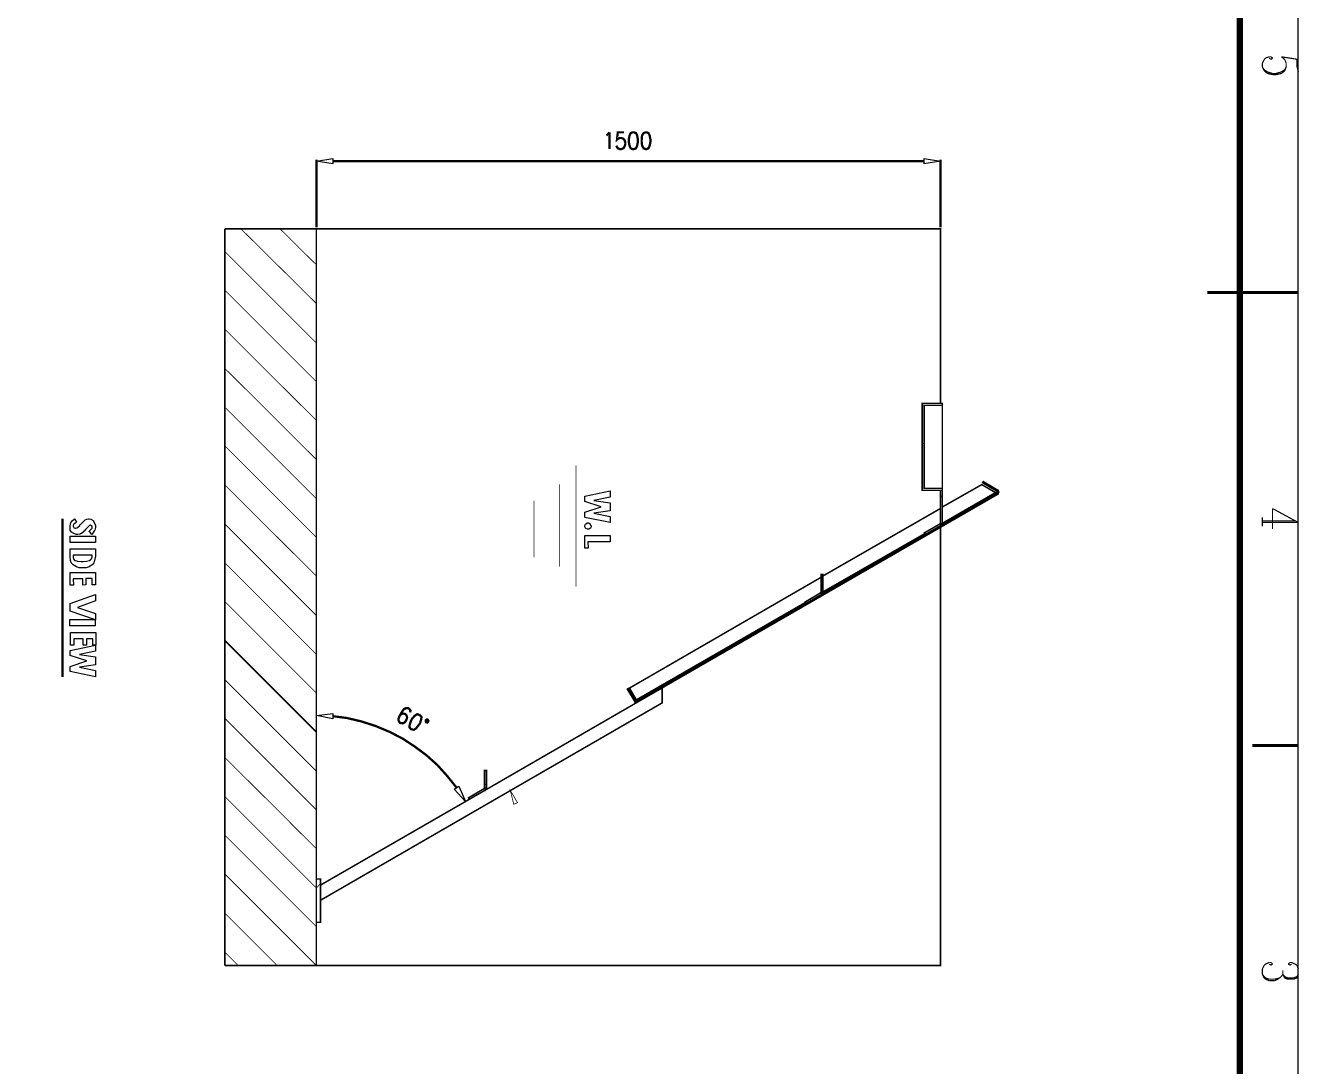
# Model space of a CAD drawing. Extents: x 0.1 to 11.6, y 0.3 to 16.2.
# Drawn here: x 5.98 to 11.58, y 4.87 to 9.44 of the extents above; entities that cross this region are included whole.
import ezdxf

# ---------------------------------------------------------------- set-up
doc = ezdxf.new("R2010")
doc.units = 0
doc.layers.get('0').update_dxf_attribs({"linetype": 'CONTINUOUS'})

msp = doc.modelspace()

# ---------------------------------------------------------------- linework, layer by layer
at = {"color": 0}
for points, const_width in [([(0.155003, 16.22), (11.57, 16.22), (11.57, 0.310004), (0.155003, 0.310004), (0.155003, 16.22)], 0.005208), ([(8.64833, 8.96832), (8.63997, 8.965), (8.63499, 8.95503), (8.63167, 8.93668), (8.63167, 8.92665), (8.63499, 8.91), (8.63997, 8.89833), (8.64833, 8.89501), (8.655, 8.89501), (8.66336, 8.89833), (8.66835, 8.91), (8.67165, 8.92665), (8.67165, 8.93668), (8.66835, 8.95503), (8.66336, 8.965), (8.655, 8.96832), (8.64833, 8.96832)], 0.01), ([(8.70503, 8.96832), (8.69667, 8.965), (8.69, 8.95503), (8.68832, 8.93668), (8.68832, 8.92665), (8.69, 8.91), (8.69667, 8.89833), (8.70503, 8.89501), (8.71001, 8.89501), (8.71832, 8.89833), (8.72331, 8.91), (8.72667, 8.92665), (8.72667, 8.93668), (8.72331, 8.95503), (8.71832, 8.965), (8.71001, 8.96832), (8.70503, 8.96832)], 0.01), ([(9.92833, 7.405), (9.92833, 7.77001), (10.0084, 7.77001), (10.0084, 7.77832), (9.91997, 7.77832), (9.91997, 7.39665), (10.0084, 7.39665), (10, 7.39665), (10, 7.25499), (10, 7.25331), (10, 7.25168), (9.99832, 7.25), (9.99832, 7.24832), (9.99669, 7.24832), (9.93001, 7.21001), (9.935, 7.20335), (10, 7.24001), (10.0017, 7.24164), (10.0033, 7.24333), (10.005, 7.24501), (10.005, 7.24669), (10.0067, 7.24832), (10.0067, 7.25), (10.0084, 7.25168), (10.0084, 7.25499), (10.0084, 7.39665), (10.0084, 7.405), (9.92833, 7.405)], 0.006667), ([(8.62999, 6.52669), (8.625, 6.52333), (8.65668, 6.47168), (8.65668, 6.47), (8.65831, 6.46669), (8.66, 6.46669), (8.66336, 6.46669), (8.66499, 6.46669), (8.66667, 6.46669), (8.66997, 6.46669), (10.25, 7.37831), (10.2533, 7.37999), (10.2533, 7.38336), (10.255, 7.38667), (10.2567, 7.38835), (10.255, 7.39165), (10.2533, 7.39333), (10.2533, 7.39665), (10.25, 7.39833), (10.1883, 7.435), (10.185, 7.43001), (10.2467, 7.39333), (10.2483, 7.39333), (10.25, 7.39165), (10.25, 7.38997), (10.25, 7.38835), (10.25, 7.38667), (10.2483, 7.38499), (10.2467, 7.38336), (8.66835, 6.47168), (8.66667, 6.47168), (8.66499, 6.47168), (8.66336, 6.47168), (8.66336, 6.47331), (8.66168, 6.47331), (8.66, 6.47331), (8.62999, 6.52669)], 0.006667), ([(9.40668, 6.90668), (9.47168, 6.94499), (9.47331, 6.94499), (9.47331, 6.94667), (9.47499, 6.94667), (9.47499, 6.94835), (9.47667, 6.94997), (9.47667, 6.95167), (9.47667, 7.02669), (9.48335, 7.02669), (9.48335, 6.95167), (9.48335, 6.94997), (9.48335, 6.94835), (9.48335, 6.94499), (9.48167, 6.94336), (9.47999, 6.94336), (9.47835, 6.94168), (9.47835, 6.94), (9.47667, 6.93832), (9.41, 6.90001), (9.40668, 6.90668)], 0.006667), ([(7.71001, 6.41168), (7.70167, 6.41336), (7.69168, 6.40668), (7.68001, 6.39333), (7.67503, 6.38336), (7.66997, 6.36833), (7.66835, 6.35667), (7.67503, 6.34831), (7.68001, 6.34668), (7.68832, 6.345), (7.69835, 6.35167), (7.70833, 6.36501), (7.715, 6.37332), (7.72, 6.38997), (7.72168, 6.40169), (7.715, 6.40831), (7.71001, 6.41168)], 0.01), ([(7.75, 6.37999), (7.75168, 6.38499), (7.74832, 6.38997), (7.74501, 6.38997), (7.74001, 6.38667), (7.74001, 6.38167), (7.74164, 6.37831), (7.74669, 6.37668), (7.75, 6.37999)], 0.01), ([(7.92833, 6.04665), (7.99333, 6.08501), (7.99501, 6.08664), (7.99669, 6.08664), (7.99669, 6.08832), (7.99832, 6.09), (7.99832, 6.09169), (7.99832, 6.16667), (8.00667, 6.16667), (8.00667, 6.09169), (8.00499, 6.09), (8.00499, 6.08664), (8.00331, 6.08333), (8.00168, 6.08165), (8, 6.08003), (8, 6.07835), (7.99832, 6.07835), (7.93164, 6.03999), (7.92833, 6.04665)], 0.006667), ([(8.11165, 6.07835), (8.14333, 6.02501), (8.12668, 6.01833), (8.11165, 6.07835)], 0.003333), ([(7.25999, 5.69), (7.27832, 5.69), (7.27832, 5.5), (7.25999, 5.5), (7.25999, 5.69)], 0.006667)]:
    msp.add_lwpolyline(points, close=True, dxfattribs=dict(at, const_width=const_width))
for points, const_width in [([(11.315, 16.02), (11.315, 0.516656)], 0.028333), ([(11.4134, 9.27165), (11.4217, 9.28836)], 0.005208), ([(11.4217, 9.28836), (11.4283, 9.29497)], 0.005208), ([(11.4283, 9.29497), (11.4434, 9.30003)], 0.005208), ([(11.4434, 9.30003), (11.4517, 9.30003)], 0.005208), ([(11.4517, 9.28836), (11.4434, 9.29497)], 0.005208), ([(11.4517, 9.30003), (11.4583, 9.29497)], 0.005208), ([(11.4583, 9.29497), (11.4517, 9.28836)], 0.005208), ([(11.5717, 9.28836), (11.4967, 9.30003)], 0.005208), ([(11.4967, 9.30003), (11.5117, 9.28836)], 0.005208), ([(11.5117, 9.28836), (11.5183, 9.27165)], 0.005208), ([(11.565, 9.28836), (11.565, 9.25999)], 0.005208), ([(11.4134, 9.25499), (11.4134, 9.27165)], 0.005208), ([(11.4217, 9.23833), (11.4134, 9.25499)], 0.005208), ([(11.4217, 9.24333), (11.4134, 9.25499)], 0.005208), ([(11.4367, 9.23335), (11.4217, 9.24333)], 0.005208), ([(11.4367, 9.22667), (11.4217, 9.23833)], 0.005208), ([(11.4583, 9.22667), (11.4367, 9.23335)], 0.005208), ([(11.4967, 9.23335), (11.4733, 9.22667)], 0.005208), ([(11.5117, 9.24333), (11.4967, 9.23335)], 0.005208), ([(11.5117, 9.23833), (11.4967, 9.22667)], 0.005208), ([(11.5183, 9.25499), (11.5117, 9.23833)], 0.005208), ([(11.5183, 9.25499), (11.5117, 9.24333)], 0.005208), ([(11.5183, 9.27165), (11.5183, 9.25499)], 0.005208), ([(11.565, 9.25999), (11.5717, 9.23335)], 0.005208), ([(11.4583, 9.22168), (11.4367, 9.22667)], 0.005208), ([(11.4733, 9.22667), (11.4583, 9.22667)], 0.005208), ([(11.4733, 9.22168), (11.4583, 9.22168)], 0.005208), ([(11.4967, 9.22667), (11.4733, 9.22168)], 0.005208), ([(8.53331, 8.95503), (8.53836, 8.95833)], 0.01), ([(8.53836, 8.95833), (8.54665, 8.96832)], 0.01), ([(8.54665, 8.96832), (8.54665, 8.89501)], 0.01), ([(8.61003, 8.96832), (8.58333, 8.96832), (8.58003, 8.93668), (8.58333, 8.94), (8.59169, 8.94336), (8.59999, 8.94336), (8.60835, 8.94), (8.61333, 8.93332), (8.61664, 8.92333), (8.61664, 8.91667), (8.61333, 8.90668), (8.60835, 8.89833), (8.59999, 8.89501), (8.59169, 8.89501), (8.58333, 8.89833), (8.58003, 8.90332), (8.57667, 8.91)], 0.01), ([(7.25999, 8.55165), (7.25999, 8.84831)], 0.01), ([(9.92833, 8.84169), (7.33165, 8.84169)], 0.01), ([(10, 8.55165), (10, 8.84831)], 0.01), ([(6.85835, 8.54497), (7.25999, 8.54497), (7.25999, 5.31), (6.85835, 5.31)], 0.006667), ([(6.85835, 8.54497), (6.85835, 5.31)], 0.006667), ([(6.92833, 8.54497), (7.25999, 8.21669)], 0.003333), ([(7.09999, 8.54497), (7.25999, 8.38667)], 0.003333), ([(10, 7.77832), (10, 8.54497), (7.25999, 8.54497)], 0.006667), ([(6.85835, 8.44499), (7.25999, 8.04335)], 0.003333), ([(6.85835, 8.27501), (7.25999, 7.87332)], 0.003333), ([(11.57, 8.26497), (11.1717, 8.26497)], 0.013333), ([(11.37, 8.26497), (11.57, 8.26497)], 0.013333), ([(6.85835, 8.10335), (7.25999, 7.70335)], 0.003333), ([(6.85835, 7.93164), (7.25999, 7.53168)], 0.003333), ([(9.91997, 7.77669), (9.92833, 7.76833)], 0.003333), ([(6.85835, 7.76167), (7.25999, 7.36003)], 0.003333), ([(10.0084, 7.77001), (10.0084, 7.405)], 0.006667), ([(9.91997, 7.60667), (9.92833, 7.59831)], 0.003333), ([(6.85835, 7.59169), (7.25999, 7.19)], 0.003333), ([(8.40001, 7.50667), (8.40001, 6.97331)], 0.003333), ([(6.85835, 7.41997), (7.25999, 7.02001)], 0.003333), ([(8.32667, 7.42333), (8.32667, 7.06168)], 0.003333), ([(10.2467, 7.38336), (10.2467, 7.38499), (10.245, 7.38499), (10.2433, 7.38667), (10.2416, 7.38667), (10.1816, 7.42165), (10.0084, 7.32335)], 0.006667), ([(10.2416, 7.38667), (10.0084, 7.25168)], 0.006667), ([(8.215, 7.35167), (8.215, 7.10167)], 0.003333), ([(10, 7.36664), (10.0084, 7.37332)], 0.003333), ([(10.18, 7.345), (10.185, 7.34169)], 0.003333), ([(6.14501, 7.27165), (6.14501, 6.57667)], 0.01), ([(9.48335, 7.02001), (10, 7.31668)], 0.006667), ([(11.4134, 7.27832), (11.4134, 7.23833)], 0.005208), ([(11.5717, 7.25499), (11.4583, 7.31668)], 0.005208), ([(11.4583, 7.31668), (11.4583, 7.22667)], 0.005208), ([(6.85835, 7.24832), (7.25999, 6.84668)], 0.003333), ([(7.25999, 5.31), (10, 5.31), (10, 7.23335)], 0.006667), ([(9.96332, 7.22), (9.96832, 7.215)], 0.003333), ([(11.5566, 7.26167), (11.4134, 7.26167)], 0.005208), ([(11.5717, 7.25499), (11.4134, 7.25499)], 0.005208), ([(9.93164, 7.20665), (9.48335, 6.94997)], 0.006667), ([(9.85499, 7.15831), (9.86003, 7.15332)], 0.003333), ([(6.85835, 7.07835), (7.25999, 6.67665)], 0.003333), ([(9.47667, 7.01497), (8.63499, 6.52832), (8.66499, 6.47667), (8.66667, 6.47499), (8.66667, 6.47331), (8.66835, 6.47331), (8.66835, 6.47168)], 0.006667), ([(9.47667, 7.01335), (9.48335, 7.02001)], 0.003333), ([(9.63835, 7.03331), (9.64333, 7.02832)], 0.003333), ([(9.53, 6.97), (9.535, 6.965)], 0.003333), ([(6.85835, 6.90831), (7.25999, 6.50667)], 0.003333), ([(9.40831, 6.905), (8.66499, 6.47667)], 0.006667), ([(9.31332, 6.845), (9.31836, 6.84)], 0.003333), ([(9.20503, 6.78168), (9.21001, 6.77669)], 0.003333), ([(6.85835, 6.73665), (7.25999, 6.33501)], 0.006667), ([(8.98833, 6.65668), (8.99333, 6.65332)], 0.003333), ([(6.85835, 6.565), (7.25999, 6.16336)], 0.003333), ([(8.87999, 6.595), (8.88499, 6.59)], 0.003333), ([(7.27832, 5.59668), (8.77832, 6.46332), (8.77832, 6.52832)], 0.006667), ([(7.67165, 6.42165), (7.67333, 6.43001), (7.66835, 6.43668), (7.66336, 6.44), (7.65332, 6.44), (7.64333, 6.435), (7.63336, 6.41997), (7.625, 6.405), (7.62001, 6.39165), (7.62169, 6.38336), (7.62668, 6.37668), (7.62831, 6.375), (7.63835, 6.37332), (7.64665, 6.37668), (7.65332, 6.38499), (7.655, 6.38835), (7.65831, 6.39833), (7.65668, 6.40668), (7.65169, 6.41336), (7.64833, 6.41499), (7.63997, 6.41667), (7.63167, 6.41336), (7.625, 6.405)], 0.01), ([(8.66997, 6.46669), (7.99832, 6.07835)], 0.006667), ([(8.64833, 6.48503), (8.66667, 6.46669)], 0.003333), ([(6.85835, 6.39501), (7.25999, 5.99333)], 0.003333), ([(7.875, 6.09169), (7.83501, 6.14165), (7.79167, 6.19), (7.74333, 6.23335), (7.69168, 6.27165), (7.63835, 6.30664), (7.58003, 6.33664), (7.52001, 6.36165), (7.45833, 6.38167), (7.39501, 6.39665), (7.33165, 6.405)], 0.01), ([(11.37, 6.27669), (11.57, 6.27669)], 0.013333), ([(6.85835, 6.22331), (7.25999, 5.82335)], 0.003333), ([(7.99832, 6.11003), (8.00667, 6.10167)], 0.003333), ([(6.85835, 6.05165), (7.25999, 5.65001), (7.27832, 5.67165)], 0.003333), ([(7.93164, 6.03999), (7.27832, 5.66336)], 0.006667), ([(7.23665, 6.01665), (7.25999, 5.99333)], 0.003333), ([(7.14165, 5.94), (7.25999, 5.82335)], 0.003333), ([(6.85835, 5.88167), (7.25999, 5.47999)], 0.003333), ([(6.85835, 5.71164), (7.25999, 5.31)], 0.003333), ([(7.27832, 5.64333), (7.27832, 5.68164)], 0.003333), ([(7.27832, 5.57835), (7.27832, 5.61501)], 0.003333), ([(6.85835, 5.53999), (7.08832, 5.31)], 0.003333), ([(6.85835, 5.36833), (6.91667, 5.31)], 0.003333), ([(11.4134, 5.29497), (11.4217, 5.31168)], 0.005208), ([(11.4217, 5.31168), (11.4283, 5.31668)], 0.005208), ([(11.4283, 5.31668), (11.4434, 5.32335)], 0.005208), ([(11.4434, 5.32335), (11.4517, 5.32335)], 0.005208), ([(11.4517, 5.31168), (11.4434, 5.31668)], 0.005208), ([(11.4517, 5.32335), (11.4583, 5.31668)], 0.005208), ([(11.4583, 5.31668), (11.4517, 5.31168)], 0.005208), ([(11.5267, 5.31668), (11.535, 5.32335)], 0.005208), ([(11.535, 5.31168), (11.5267, 5.31668)], 0.005208), ([(11.535, 5.32335), (11.5417, 5.32335)], 0.005208), ([(11.5417, 5.31668), (11.535, 5.31168)], 0.005208), ([(11.5417, 5.32335), (11.5566, 5.31668)], 0.005208), ([(11.5566, 5.31668), (11.565, 5.31168)], 0.005208), ([(11.565, 5.31168), (11.5717, 5.29497)], 0.005208), ([(11.4134, 5.27165), (11.4134, 5.29497)], 0.005208), ([(11.4217, 5.25499), (11.4134, 5.27165)], 0.005208), ([(11.4217, 5.26167), (11.4134, 5.27165)], 0.005208), ([(11.4283, 5.25499), (11.4217, 5.26167)], 0.005208), ([(11.4967, 5.26167), (11.4817, 5.25)], 0.005208), ([(11.5033, 5.27165), (11.4967, 5.26167)], 0.005208), ([(11.5033, 5.27165), (11.5033, 5.28836)], 0.005208), ([(11.5117, 5.25499), (11.5033, 5.27165)], 0.005208), ([(11.5117, 5.26167), (11.5033, 5.27165)], 0.005208), ([(11.5267, 5.25499), (11.5117, 5.26167)], 0.005208), ([(11.565, 5.26167), (11.55, 5.25499)], 0.005208), ([(11.5717, 5.27165), (11.565, 5.25499)], 0.005208), ([(11.5717, 5.27165), (11.565, 5.26167)], 0.005208), ([(11.4283, 5.25), (11.4217, 5.25499)], 0.005208), ([(11.4434, 5.25), (11.4283, 5.25499)], 0.005208), ([(11.4434, 5.24333), (11.4283, 5.25)], 0.005208), ([(11.4667, 5.25), (11.4434, 5.25)], 0.005208), ([(11.4667, 5.24333), (11.4434, 5.24333)], 0.005208), ([(11.4883, 5.25499), (11.4667, 5.25)], 0.005208), ([(11.4817, 5.25), (11.4667, 5.24333)], 0.005208), ([(11.5267, 5.25), (11.5117, 5.25499)], 0.005208), ([(11.55, 5.25499), (11.5267, 5.25499)], 0.005208), ([(11.55, 5.25), (11.5267, 5.25)], 0.005208), ([(11.565, 5.25499), (11.55, 5.25)], 0.005208)]:
    msp.add_lwpolyline(points, dxfattribs=dict(at, const_width=const_width))
for points in [[(7.33165, 8.85335), (7.33165, 8.83003), (7.25999, 8.84169), (7.33165, 8.85335)], [(9.92833, 8.83003), (9.92833, 8.85335), (10, 8.84169), (9.92833, 8.83003)], [(8.54949, 7.39372), (8.54949, 7.36703), (8.47851, 7.35183), (8.54949, 7.34207), (8.54969, 7.30669), (8.47874, 7.29628), (8.54969, 7.28151), (8.54969, 7.25483), (8.43858, 7.27783), (8.43858, 7.29997), (8.51042, 7.32428), (8.43837, 7.34793), (8.43837, 7.37028), (8.54949, 7.39372)], [(6.27408, 7.20242), (6.26172, 7.21804), (6.264, 7.21929), (6.27561, 7.2309), (6.27561, 7.23475), (6.27561, 7.23643), (6.2736, 7.24104), (6.27322, 7.24149), (6.2724, 7.24121), (6.26942, 7.24203), (6.2685, 7.24408), (6.26822, 7.24408), (6.26719, 7.24408), (6.2634, 7.24268), (6.26301, 7.24235), (6.26232, 7.24089), (6.25743, 7.23583), (6.25032, 7.22965), (6.24849, 7.2276), (6.24669, 7.22472), (6.24007, 7.21679), (6.23611, 7.21392), (6.23568, 7.21349), (6.23449, 7.21158), (6.22917, 7.20688), (6.22428, 7.20524), (6.22331, 7.20481), (6.22206, 7.20415), (6.21322, 7.20221), (6.21029, 7.20221), (6.20458, 7.20221), (6.18901, 7.21018), (6.1875, 7.21175), (6.18522, 7.21251), (6.17953, 7.22131), (6.17839, 7.23236), (6.17839, 7.23606), (6.17839, 7.24121), (6.18218, 7.25526), (6.18294, 7.25667), (6.18332, 7.25706), (6.18842, 7.26318), (6.19601, 7.27061), (6.19769, 7.27165), (6.20617, 7.25646), (6.20383, 7.25429), (6.19569, 7.24767), (6.19228, 7.24257), (6.19228, 7.24083), (6.19228, 7.23893), (6.19476, 7.23378), (6.19532, 7.23324), (6.19558, 7.23242), (6.20107, 7.22999), (6.2029, 7.22999), (6.2029, 7.22999), (6.20964, 7.23215), (6.21029, 7.23258), (6.21056, 7.23281), (6.22071, 7.24278), (6.222, 7.24431), (6.22433, 7.24718), (6.24365, 7.266), (6.24501, 7.26688), (6.24544, 7.26699), (6.25179, 7.26953), (6.2589, 7.27186), (6.26129, 7.27186), (6.26204, 7.27186), (6.27024, 7.26942), (6.27962, 7.26372), (6.28103, 7.2621), (6.28196, 7.26014), (6.2895, 7.24354), (6.2895, 7.23801), (6.2895, 7.23367), (6.28657, 7.22206), (6.28603, 7.22065), (6.28461, 7.21886), (6.2755, 7.20404), (6.27408, 7.20242)], [(8.46636, 7.23926), (8.46636, 7.23682), (8.46289, 7.23019), (8.46224, 7.22949), (8.46089, 7.22857), (8.4566, 7.22592), (8.4535, 7.22537), (8.45247, 7.22537), (8.45003, 7.22537), (8.44336, 7.22885), (8.44271, 7.22949), (8.44168, 7.22988), (8.43858, 7.23693), (8.43858, 7.23926), (8.43858, 7.24169), (8.442, 7.24837), (8.44271, 7.24903), (8.44303, 7.24892), (8.45008, 7.25315), (8.45247, 7.25315), (8.45492, 7.25315), (8.46158, 7.24972), (8.46224, 7.24903), (8.46208, 7.24767), (8.46408, 7.24332), (8.46636, 7.24029), (8.46636, 7.23926)], [(6.28961, 7.19558), (6.28961, 7.16781), (6.1785, 7.16758), (6.1785, 7.19536), (6.28961, 7.19558)], [(8.54975, 7.1984), (8.54975, 7.17062), (8.45253, 7.1704), (8.45275, 7.14264), (8.43886, 7.14264), (8.43864, 7.19819), (8.54975, 7.1984)], [(6.28971, 7.13917), (6.28971, 7.1155), (6.28971, 7.10699), (6.28483, 7.08328), (6.28386, 7.08143), (6.28217, 7.07856), (6.27501, 7.06972), (6.2666, 7.06418), (6.26432, 7.06299), (6.26188, 7.06119), (6.2494, 7.05669), (6.23583, 7.05567), (6.23286, 7.05561), (6.22933, 7.05561), (6.21892, 7.05669), (6.21099, 7.05908), (6.20921, 7.05974), (6.20714, 7.06006), (6.19239, 7.06961), (6.19119, 7.07081), (6.18896, 7.07189), (6.18365, 7.07813), (6.18186, 7.08485), (6.18143, 7.08621), (6.18072, 7.08735), (6.1786, 7.10801), (6.1786, 7.11486), (6.1786, 7.13894), (6.28971, 7.13917)], [(6.27582, 7.11137), (6.19249, 7.11117), (6.19249, 7.10508), (6.19249, 7.10194), (6.19575, 7.09315), (6.1964, 7.0925), (6.19672, 7.09114), (6.20128, 7.08772), (6.20828, 7.08643), (6.20985, 7.08599), (6.21115, 7.08535), (6.2276, 7.08339), (6.23307, 7.08339), (6.23551, 7.08344), (6.25011, 7.08513), (6.26367, 7.08871), (6.26563, 7.08968), (6.26699, 7.09006), (6.27279, 7.09597), (6.27582, 7.10428), (6.27582, 7.10704), (6.27582, 7.11137)], [(6.28988, 7.03646), (6.2901, 6.9809), (6.27621, 6.9809), (6.27599, 7.00868), (6.24821, 7.00868), (6.24843, 6.9809), (6.23454, 6.98068), (6.23432, 7.00846), (6.19265, 7.00846), (6.19287, 6.98068), (6.17899, 6.98068), (6.17876, 7.03624), (6.28988, 7.03646)], [(6.2901, 6.93853), (6.2901, 6.91075), (6.2111, 6.88276), (6.29031, 6.85519), (6.29031, 6.82742), (6.17919, 6.86626), (6.17899, 6.89925), (6.2901, 6.93853)], [(6.28879, 6.82889), (6.28879, 6.80111), (6.17768, 6.80089), (6.17768, 6.82867), (6.28879, 6.82889)], [(6.29178, 6.77246), (6.29199, 6.7169), (6.2781, 6.7169), (6.27789, 6.74468), (6.25011, 6.74468), (6.25032, 6.7169), (6.23643, 6.71669), (6.23622, 6.74447), (6.19456, 6.74447), (6.19476, 6.71669), (6.18088, 6.71669), (6.18067, 6.77225), (6.29178, 6.77246)], [(6.29047, 6.71701), (6.29047, 6.69032), (6.21951, 6.67513), (6.29047, 6.66536), (6.29069, 6.62999), (6.21972, 6.61957), (6.29069, 6.60482), (6.29069, 6.57813), (6.17958, 6.60113), (6.17958, 6.62326), (6.25142, 6.64757), (6.17936, 6.67122), (6.17936, 6.69358), (6.29047, 6.71701)], [(7.33165, 6.41667), (7.33165, 6.39333), (7.25999, 6.40831), (7.33165, 6.41667)], [(7.86501, 6.08501), (7.88499, 6.09831), (7.91499, 6.03), (7.86501, 6.08501)]]:
    msp.add_lwpolyline(points, close=True, dxfattribs=at)

doc.saveas('drawing.dxf')
